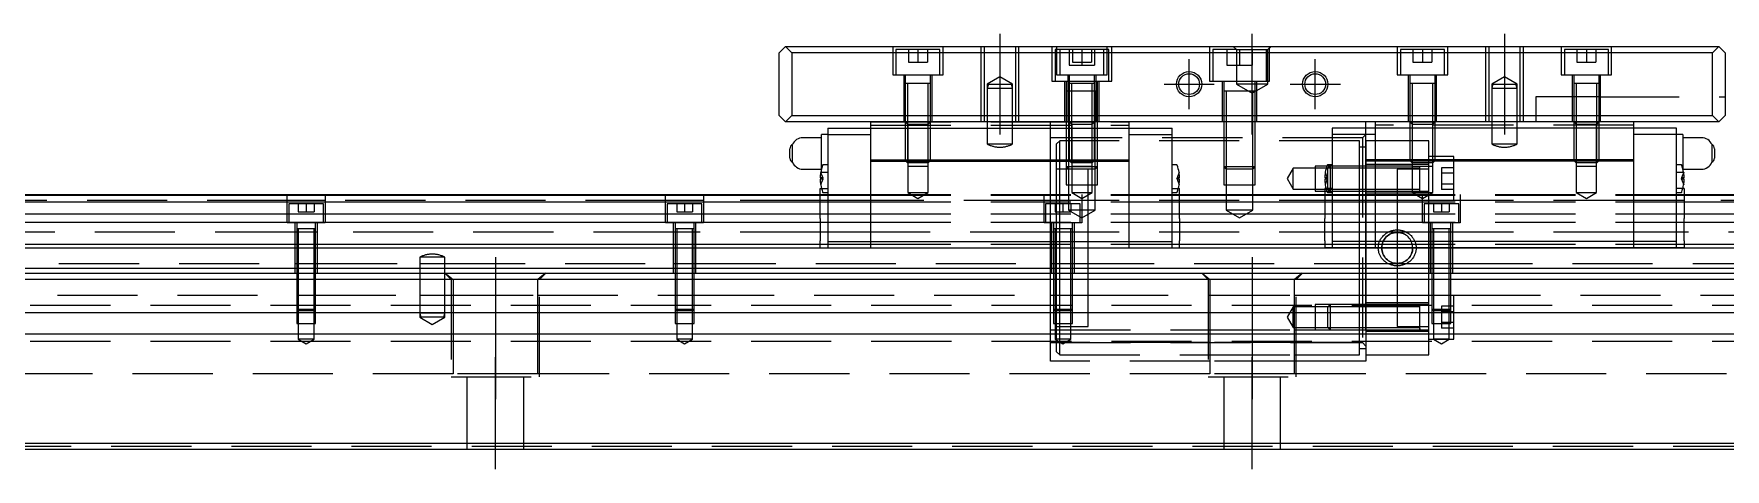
# Model space of a CAD drawing. Extents: x -51 to 1046, y -358 to 109.
# Drawn here: x 216.8 to 485, y -317.1 to -247.9 of the extents above; entities that cross this region are included whole.
import ezdxf

# ---------------------------------------------------------------- set-up
doc = ezdxf.new("R2010")
doc.units = 0
doc.linetypes.add('CENTER', pattern=[50.8, 31.75, -6.35, 6.35, -6.35])
doc.linetypes.add('DASHED', pattern=[19.05, 12.7, -6.35])
doc.layers.get('0').update_dxf_attribs({"linetype": 'CONTINUOUS'})
doc.layers.add('CENTER', color=1, linetype='CENTER')

msp = doc.modelspace()

# ---------------------------------------------------------------- linework, layer by layer
at = {"color": 7, "linetype": 'CONTINUOUS'}
for p, q in [((335, -250.93), (336, -249.93)), ((335, -260.93), (335, -250.93)), ((336, -249.93), (484, -249.93)), ((336, -249.93), (337, -250.93)), ((483, -250.93), (337, -250.93)), ((337, -250.93), (337, -260.93)), ((483, -250.93), (484, -249.93)), ((483, -260.93), (483, -250.93)), ((484, -249.93), (485, -250.93)), ((485, -250.93), (485, -260.93)), ((381, -257.03), (380.5, -257.03)), ((381, -257.03), (380.5, -257.03)), ((381.35, -257.03), (381, -257.03)), ((381.35, -257.03), (381, -257.03)), ((385, -257.03), (384.65, -257.03)), ((385, -257.03), (384.65, -257.03)), ((385.5, -257.03), (385, -257.03)), ((385.5, -257.03), (385, -257.03)), ((335, -260.93), (336, -261.93)), ((337, -260.93), (336, -261.93)), ((484, -261.93), (336, -261.93)), ((337, -260.93), (483, -260.93)), ((349.5, -261.93), (349.5, -262.93)), ((390.5, -262.93), (390.5, -261.93)), ((428, -262.93), (428, -261.93)), ((429.5, -261.93), (429.5, -262.93)), ((470.5, -262.93), (470.5, -261.93)), ((484, -261.93), (483, -260.93)), ((484, -261.93), (485, -260.93)), ((341.7, -264.43), (338.75, -264.43)), ((342.7, -263.93), (341.7, -263.93)), ((341.7, -269.39), (341.7, -263.93)), ((342.7, -262.93), (342.7, -263.93)), ((342.7, -262.93), (349.5, -262.93)), ((342.7, -263.93), (342.7, -280.93)), ((342.7, -263.93), (349.5, -263.93)), ((349.5, -262.93), (349.5, -267.93)), ((349.5, -262.93), (390.5, -262.93)), ((390.5, -262.93), (397.3, -262.93)), ((390.5, -267.93), (390.5, -262.93)), ((390.5, -263.93), (397.3, -263.93)), ((397.3, -263.93), (397.3, -262.93)), ((397.3, -280.93), (397.3, -263.93)), ((429.5, -262.93), (422.7, -262.93)), ((422.7, -262.93), (422.7, -263.93)), ((422.7, -263.93), (422.7, -280.93)), ((429.5, -263.93), (422.7, -263.93)), ((429.5, -262.93), (429.5, -267.93)), ((470.5, -262.93), (429.5, -262.93)), ((477.3, -262.93), (470.5, -262.93)), ((470.5, -267.93), (470.5, -262.93)), ((477.3, -263.93), (470.5, -263.93)), ((477.3, -263.93), (477.3, -262.93)), ((478.3, -263.93), (477.3, -263.93)), ((477.3, -280.93), (477.3, -263.93)), ((478.3, -263.93), (478.3, -269.39)), ((481.25, -264.43), (478.3, -264.43)), ((336.7, -267.68), (336.7, -266.18)), ((337.12, -268.32), (337.12, -265.54)), ((349.5, -267.93), (349.5, -268.18)), ((349.5, -267.93), (390.5, -267.93)), ((349.5, -268.18), (349.5, -280.93)), ((349.5, -268.18), (390.5, -268.18)), ((390.5, -268.18), (390.5, -267.93)), ((390.5, -280.93), (390.5, -268.18)), ((429.5, -267.93), (429.5, -268.18)), ((470.5, -267.93), (429.5, -267.93)), ((429.5, -268.18), (429.5, -280.93)), ((470.5, -268.18), (429.5, -268.18)), ((470.5, -268.18), (470.5, -267.93)), ((470.5, -280.93), (470.5, -268.18)), ((482.88, -265.54), (482.88, -268.32)), ((483.3, -266.18), (483.3, -267.68)), ((338.75, -269.43), (341.69, -269.43)), ((341.5, -270.83), (341.58, -270.83)), ((341.58, -270.83), (341.58, -271.03)), ((342.7, -268.73), (341.99, -268.73)), ((398.01, -268.73), (397.3, -268.73)), ((398.42, -271.03), (398.42, -270.83)), ((398.42, -270.83), (398.5, -270.83)), ((421.5, -270.83), (421.58, -270.83)), ((421.58, -270.83), (421.58, -271.03)), ((422.7, -268.73), (421.99, -268.73)), ((478.01, -268.73), (477.3, -268.73)), ((478.31, -269.43), (481.25, -269.43)), ((478.42, -271.03), (478.42, -270.83)), ((478.42, -270.83), (478.5, -270.83)), ((0, -273.43), (341.5, -273.43)), ((341.58, -271.03), (341.5, -271.03)), ((341.5, -274.9), (341.5, -272.5)), ((341.5, -272.5), (341.71, -272.5)), ((341.99, -273.13), (342.7, -273.13)), ((397.3, -273.13), (398.01, -273.13)), ((398.29, -272.5), (398.5, -272.5)), ((398.5, -271.03), (398.42, -271.03)), ((398.5, -274.9), (398.5, -272.5)), ((398.5, -273.43), (421.5, -273.43)), ((421.58, -271.03), (421.5, -271.03)), ((421.5, -272.5), (421.5, -274.9)), ((421.71, -272.5), (421.5, -272.5)), ((421.99, -273.13), (422.7, -273.13)), ((477.3, -273.13), (478.01, -273.13)), ((478.5, -272.5), (478.29, -272.5)), ((478.5, -271.03), (478.42, -271.03)), ((478.5, -272.5), (478.5, -274.9)), ((478.5, -273.43), (820, -273.43)), ((0, -273.56), (341.5, -273.56)), ((0, -274.64), (341.5, -274.64)), ((341.5, -276.46), (341.5, -274.9)), ((398.5, -273.56), (421.5, -273.56)), ((398.5, -274.64), (421.5, -274.64)), ((398.5, -276.46), (398.5, -274.9)), ((421.5, -274.9), (421.5, -276.46)), ((478.5, -273.56), (820, -273.56)), ((478.5, -274.64), (820, -274.64)), ((478.5, -274.9), (478.5, -276.46)), ((0, -276.51), (341.5, -276.51)), ((0, -277.86), (341.5, -277.86)), ((341.5, -277.28), (341.5, -276.46)), ((341.5, -277.28), (341.5, -280.8)), ((398.5, -277.28), (398.5, -276.46)), ((398.5, -276.51), (421.5, -276.51)), ((398.5, -277.28), (398.5, -280.8)), ((398.5, -277.86), (421.5, -277.86)), ((421.5, -276.46), (421.5, -277.28)), ((421.5, -280.8), (421.5, -277.28)), ((478.5, -276.46), (478.5, -277.28)), ((478.5, -276.51), (820, -276.51)), ((478.5, -280.8), (478.5, -277.28)), ((478.5, -277.86), (820, -277.86)), ((0, -281.34), (341.5, -281.34)), ((320, -278.93), (318.5, -278.93)), ((341.5, -281.93), (341.5, -280.8)), ((342.7, -280.93), (342.7, -281.93)), ((342.7, -280.93), (349.5, -280.93)), ((349.5, -280.93), (349.5, -281.93)), ((349.5, -280.93), (390.5, -280.93)), ((390.5, -280.93), (397.3, -280.93)), ((390.5, -281.93), (390.5, -280.93)), ((397.3, -281.93), (397.3, -280.93)), ((398.5, -281.93), (398.5, -280.8)), ((398.5, -281.34), (421.5, -281.34)), ((421.5, -280.8), (421.5, -281.93)), ((429.5, -280.93), (422.7, -280.93)), ((422.7, -280.93), (422.7, -281.93)), ((429.5, -280.93), (429.5, -281.93)), ((470.5, -280.93), (429.5, -280.93)), ((477.3, -280.93), (470.5, -280.93)), ((470.5, -281.93), (470.5, -280.93)), ((477.3, -281.93), (477.3, -280.93)), ((478.5, -280.8), (478.5, -281.93)), ((478.5, -281.34), (820, -281.34)), ((0, -281.93), (341.5, -281.93)), ((341.5, -281.93), (398.5, -281.93)), ((342.7, -281.93), (349.5, -281.93)), ((349.5, -281.93), (390.5, -281.93)), ((390.5, -281.93), (397.3, -281.93)), ((398.5, -281.93), (820, -281.93)), ((422.7, -281.93), (421.5, -281.93)), ((429.5, -281.93), (422.7, -281.93)), ((470.5, -281.93), (429.5, -281.93)), ((477.3, -281.93), (470.5, -281.93)), ((478.5, -281.93), (477.3, -281.93)), ((0, -285.13), (820, -285.13)), ((1, -285.93), (819, -285.93)), ((818, -286.93), (2, -286.93)), ((818, -292.23), (2, -292.23)), ((818, -295.63), (2, -295.63)), ((2, -312.93), (818, -312.93)), ((819, -313.93), (1, -313.93))]:
    msp.add_line(p, q, dxfattribs=at)
at = {"color": 3, "linetype": 'DASHED'}
for p, q in [((353, -249.93), (353, -254.43)), ((353.5, -250.43), (353.5, -254.43)), ((360.5, -250.43), (353.5, -250.43)), ((355.5, -250.43), (355.5, -252.43)), ((357, -250.43), (357, -252.43)), ((358.5, -250.43), (358.5, -252.43)), ((360.5, -254.43), (360.5, -250.43)), ((361, -254.43), (361, -249.93)), ((367, -249.93), (367, -261.93)), ((367.5, -249.93), (367.5, -261.93)), ((372.5, -261.93), (372.5, -249.93)), ((373, -261.93), (373, -249.93)), ((378.25, -249.93), (378.25, -255.43)), ((378.75, -250.43), (378.75, -255.43)), ((379.5, -250.43), (378.75, -250.43)), ((379, -249.93), (379, -254.43)), ((379.5, -250.43), (379.5, -254.43)), ((386.5, -250.43), (379.5, -250.43)), ((381, -250.43), (381, -252.93)), ((381.5, -250.43), (381.5, -252.43)), ((383, -250.43), (383, -252.43)), ((384.5, -250.43), (384.5, -252.43)), ((385, -250.43), (385, -252.93)), ((386.5, -254.43), (386.5, -250.43)), ((387.25, -250.43), (386.5, -250.43)), ((387, -254.43), (387, -249.93)), ((387.25, -255.43), (387.25, -250.43)), ((387.75, -255.43), (387.75, -249.93)), ((403.25, -249.93), (403.25, -255.43)), ((403.75, -250.43), (403.75, -255.43)), ((407.5, -250.43), (403.75, -250.43)), ((406, -250.43), (406, -252.93)), ((407, -249.93), (407.5, -250.43)), ((407.5, -250.43), (407.5, -255.93)), ((407.5, -250.43), (412.5, -250.43)), ((408, -250.43), (408, -252.93)), ((410, -250.43), (410, -252.93)), ((412.25, -255.43), (412.25, -250.43)), ((412.5, -250.43), (413, -249.93)), ((412.5, -255.93), (412.5, -250.43)), ((412.75, -255.43), (412.75, -249.93)), ((433, -249.93), (433, -254.43)), ((433.5, -250.43), (433.5, -254.43)), ((440.5, -250.43), (433.5, -250.43)), ((435.5, -250.43), (435.5, -252.43)), ((437, -250.43), (437, -252.43)), ((438.5, -250.43), (438.5, -252.43)), ((440.5, -254.43), (440.5, -250.43)), ((441, -254.43), (441, -249.93)), ((447, -249.93), (447, -261.93)), ((447.5, -249.93), (447.5, -261.93)), ((452.5, -261.93), (452.5, -249.93)), ((453, -261.93), (453, -249.93)), ((459, -249.93), (459, -254.43)), ((459.5, -250.43), (459.5, -254.43)), ((466.5, -250.43), (459.5, -250.43)), ((461.5, -250.43), (461.5, -252.43)), ((463, -250.43), (463, -252.43)), ((464.5, -250.43), (464.5, -252.43)), ((466.5, -254.43), (466.5, -250.43)), ((467, -254.43), (467, -249.93)), ((353, -254.43), (361, -254.43)), ((354.75, -254.43), (354.75, -261.93)), ((355, -254.43), (355, -255.83)), ((355.5, -252.43), (357, -252.43)), ((357, -252.43), (358.5, -252.43)), ((359, -255.83), (359, -254.43)), ((359.25, -261.93), (359.25, -254.43)), ((379, -254.43), (387, -254.43)), ((380.75, -254.43), (380.75, -261.93)), ((381, -252.93), (383, -252.93)), ((381, -254.43), (381, -255.83)), ((381.5, -252.43), (383, -252.43)), ((383, -252.43), (383, -252.93)), ((383, -252.43), (384.5, -252.43)), ((383, -252.93), (385, -252.93)), ((385, -255.83), (385, -254.43)), ((385.25, -261.93), (385.25, -254.43)), ((406, -252.93), (408, -252.93)), ((408, -252.93), (410, -252.93)), ((433, -254.43), (441, -254.43)), ((434.75, -254.43), (434.75, -261.93)), ((435, -254.43), (435, -255.83)), ((435.5, -252.43), (437, -252.43)), ((437, -252.43), (438.5, -252.43)), ((439, -255.83), (439, -254.43)), ((439.25, -261.93), (439.25, -254.43)), ((459, -254.43), (467, -254.43)), ((460.75, -254.43), (460.75, -261.93)), ((461, -254.43), (461, -255.83)), ((461.5, -252.43), (463, -252.43)), ((463, -252.43), (464.5, -252.43)), ((465, -255.83), (465, -254.43)), ((465.25, -261.93), (465.25, -254.43)), ((359, -255.83), (355, -255.83)), ((359, -255.83), (355, -255.83)), ((359, -255.83), (355, -255.83)), ((355, -255.83), (355, -261.93)), ((355, -255.83), (355, -255.83)), ((355, -255.83), (355, -255.84)), ((355.35, -255.83), (355.35, -261.93)), ((358.65, -261.93), (358.65, -255.83)), ((359, -255.83), (359, -255.83)), ((359, -261.93), (359, -255.83)), ((359, -255.84), (359, -255.83)), ((370, -254.78), (368, -255.93)), ((368, -255.93), (368, -256.56)), ((368.17, -255.93), (368, -256.56)), ((368, -255.93), (372, -255.93)), ((368, -256.56), (368, -261.93)), ((368, -256.56), (372, -256.56)), ((372, -255.93), (370, -254.78)), ((372, -256.56), (371.83, -255.93)), ((372, -256.56), (372, -255.93)), ((372, -261.93), (372, -256.56)), ((378.25, -255.43), (387.75, -255.43)), ((380.25, -255.43), (380.25, -261.93)), ((380.5, -255.43), (380.5, -257.03)), ((385.5, -257.03), (380.5, -257.03)), ((380.5, -257.03), (380.5, -257.04)), ((380.5, -257.03), (380.5, -261.93)), ((380.5, -257.03), (380.5, -257.03)), ((385.5, -257.03), (380.5, -257.03)), ((380.9, -257.03), (380.9, -261.93)), ((380.9, -257.03), (380.9, -261.93)), ((385, -255.83), (381, -255.83)), ((385, -255.83), (381, -255.83)), ((385, -255.83), (381, -255.83)), ((381, -255.83), (381, -261.93)), ((381, -255.83), (381, -255.83)), ((381, -255.83), (381, -255.84)), ((381.35, -255.83), (381.35, -261.93)), ((384.65, -257.03), (381.35, -257.03)), ((384.65, -257.03), (381.35, -257.03)), ((384.65, -261.93), (384.65, -255.83)), ((385, -255.83), (385, -255.83)), ((385, -261.93), (385, -255.83)), ((385, -255.84), (385, -255.83)), ((385.1, -261.93), (385.1, -257.03)), ((385.1, -261.93), (385.1, -257.03)), ((385.5, -257.03), (385.5, -255.43)), ((385.5, -257.04), (385.5, -257.03)), ((385.5, -257.03), (385.5, -257.03)), ((385.5, -261.93), (385.5, -257.03)), ((385.75, -261.93), (385.75, -255.43)), ((403.25, -255.43), (412.75, -255.43)), ((405.25, -255.43), (405.25, -261.93)), ((405.5, -255.43), (405.5, -257.03)), ((410.5, -257.03), (405.5, -257.03)), ((405.5, -257.03), (405.5, -257.04)), ((405.5, -257.03), (405.5, -261.93)), ((405.5, -257.03), (405.5, -257.03)), ((405.9, -257.03), (405.9, -261.93)), ((407.5, -255.93), (410, -257.37)), ((412.5, -255.93), (407.5, -255.93)), ((410, -257.37), (412.5, -255.93)), ((410.1, -261.93), (410.1, -257.03)), ((410.5, -257.03), (410.5, -255.43)), ((410.5, -257.04), (410.5, -257.03)), ((410.5, -257.03), (410.5, -257.03)), ((410.5, -261.93), (410.5, -257.03)), ((410.75, -261.93), (410.75, -255.43)), ((439, -255.83), (435, -255.83)), ((439, -255.83), (435, -255.83)), ((439, -255.83), (435, -255.83)), ((435, -255.83), (435, -255.84)), ((435, -255.83), (435, -261.93)), ((435, -255.83), (435, -255.83)), ((435.35, -255.83), (435.35, -261.93)), ((438.65, -261.93), (438.65, -255.83)), ((439, -255.84), (439, -255.83)), ((439, -255.83), (439, -255.83)), ((439, -261.93), (439, -255.83)), ((450, -254.78), (448, -255.93)), ((448, -255.93), (448, -256.56)), ((448.17, -255.93), (448, -256.56)), ((448, -255.93), (452, -255.93)), ((448, -256.56), (448, -261.93)), ((448, -256.56), (452, -256.56)), ((452, -255.93), (450, -254.78)), ((452, -256.56), (451.83, -255.93)), ((452, -256.56), (452, -255.93)), ((452, -261.93), (452, -256.56)), ((465, -255.83), (461, -255.83)), ((465, -255.83), (461, -255.83)), ((465, -255.83), (461, -255.83)), ((465, -255.83), (461, -255.83)), ((465, -255.83), (461, -255.83)), ((461, -255.83), (461, -255.84)), ((461, -255.83), (461, -261.93)), ((461, -255.83), (461, -255.83)), ((461.35, -255.83), (461.35, -261.93)), ((461.35, -255.83), (461.35, -261.93)), ((464.65, -261.93), (464.65, -255.83)), ((464.65, -261.93), (464.65, -255.83)), ((465, -255.84), (465, -255.83)), ((465, -255.83), (465, -255.83)), ((465, -261.93), (465, -255.83)), ((465, -257.93), (455, -257.93)), ((455, -257.93), (455, -261.93)), ((465, -257.93), (485, -257.93)), ((349.5, -261.93), (390.5, -261.93)), ((349.5, -262.43), (390.5, -262.43)), ((355, -261.93), (355, -268.08)), ((355, -261.93), (355.38, -262.31)), ((355, -261.93), (359, -261.93)), ((355.35, -261.93), (355.35, -268.43)), ((355.38, -262.31), (355.38, -268.93)), ((355.38, -262.31), (358.62, -262.31)), ((358.62, -262.31), (359, -261.93)), ((358.62, -268.93), (358.62, -262.31)), ((358.65, -268.43), (358.65, -261.93)), ((359, -268.08), (359, -261.93)), ((368, -261.93), (368, -265.43)), ((372, -265.43), (372, -261.93)), ((378, -273.43), (378, -261.93)), ((380.5, -261.93), (380.5, -269.03)), ((380.5, -261.93), (380.5, -269.03)), ((380.9, -261.93), (380.9, -269.43)), ((380.9, -261.93), (380.9, -269.43)), ((381, -261.93), (381, -268.08)), ((381, -261.93), (381.38, -262.31)), ((381, -261.93), (385, -261.93)), ((381.35, -261.93), (381.35, -268.43)), ((381.38, -262.31), (381.38, -268.93)), ((381.38, -262.31), (384.62, -262.31)), ((384.62, -262.31), (385, -261.93)), ((384.62, -268.93), (384.62, -262.31)), ((384.65, -268.43), (384.65, -261.93)), ((385, -268.08), (385, -261.93)), ((385.1, -269.43), (385.1, -261.93)), ((385.1, -269.43), (385.1, -261.93)), ((385.5, -269.03), (385.5, -261.93)), ((385.5, -269.03), (385.5, -261.93)), ((405.5, -261.93), (405.5, -269.03)), ((405.5, -261.93), (405.5, -269.03)), ((405.9, -261.93), (405.9, -269.43)), ((410.1, -269.43), (410.1, -261.93)), ((410.5, -269.03), (410.5, -261.93)), ((410.5, -269.03), (410.5, -261.93)), ((470.5, -261.93), (429.5, -261.93)), ((470.5, -262.43), (429.5, -262.43)), ((435, -261.93), (435, -268.08)), ((435, -261.93), (435.38, -262.31)), ((435, -261.93), (439, -261.93)), ((435.35, -261.93), (435.35, -268.43)), ((435.38, -262.31), (435.38, -268.93)), ((435.38, -262.31), (438.62, -262.31)), ((438.62, -262.31), (439, -261.93)), ((438.62, -268.93), (438.62, -262.31)), ((438.65, -268.43), (438.65, -261.93)), ((439, -268.08), (439, -261.93)), ((448, -261.93), (448, -265.43)), ((452, -265.43), (452, -261.93)), ((461, -261.93), (461, -268.08)), ((461, -261.93), (461.38, -262.31)), ((461, -261.93), (465, -261.93)), ((461.35, -261.93), (461.35, -268.43)), ((461.35, -261.93), (461.35, -268.43)), ((461.38, -262.31), (461.38, -268.93)), ((461.38, -262.31), (464.62, -262.31)), ((464.62, -262.31), (465, -261.93)), ((464.62, -268.93), (464.62, -262.31)), ((464.65, -268.43), (464.65, -261.93)), ((464.65, -268.43), (464.65, -261.93)), ((465, -268.08), (465, -261.93)), ((368, -265.43), (372, -265.43)), ((427.5, -264.43), (378, -264.43)), ((379.5, -264.93), (379, -265.43)), ((379, -273.43), (379, -265.43)), ((380.5, -264.93), (379.5, -264.93)), ((379.5, -273.43), (379.5, -264.93)), ((380.9, -264.93), (380.5, -264.93)), ((381, -264.93), (380.9, -264.93)), ((381.35, -264.93), (381, -264.93)), ((384.65, -264.93), (381.35, -264.93)), ((385, -264.93), (384.65, -264.93)), ((385.1, -264.93), (385, -264.93)), ((385.5, -264.93), (385.1, -264.93)), ((427, -264.93), (385.5, -264.93)), ((427, -268.18), (427, -264.93)), ((428, -263.93), (427.5, -264.43)), ((427.5, -264.43), (427.5, -296.94)), ((428, -273.43), (428, -262.93)), ((429.5, -264.93), (428, -264.93)), ((428, -264.93), (428, -273.43)), ((435, -264.93), (429.5, -264.93)), ((435.35, -264.93), (435, -264.93)), ((438, -264.93), (435.35, -264.93)), ((438, -268.43), (438, -264.93)), ((448, -265.43), (452, -265.43)), ((355, -268.08), (355.35, -268.43)), ((355, -268.08), (359, -268.08)), ((358.65, -268.43), (359, -268.08)), ((369.94, -265.93), (370.06, -265.93)), ((381, -268.08), (381.35, -268.43)), ((381, -268.08), (385, -268.08)), ((384.65, -268.43), (385, -268.08)), ((428, -265.93), (427, -265.93)), ((427, -268.58), (427, -268.18)), ((438, -267.93), (428, -267.93)), ((429.5, -268.18), (428, -268.18)), ((435.1, -268.18), (429.5, -268.18)), ((435, -268.08), (435.35, -268.43)), ((435, -268.08), (439, -268.08)), ((435.35, -268.18), (435.1, -268.18)), ((436.4, -268.18), (435.35, -268.18)), ((438, -268.18), (436.39, -268.18)), ((439, -267.43), (438, -267.43)), ((438.65, -268.43), (439, -268.08)), ((442, -267.43), (439, -267.43)), ((442, -274.43), (442, -267.43)), ((449.94, -265.93), (450.06, -265.93)), ((461, -268.08), (461.35, -268.43)), ((461, -268.08), (465, -268.08)), ((464.65, -268.43), (465, -268.08)), ((341.58, -269.93), (341.9, -270.83)), ((341.9, -270.83), (341.58, -270.83)), ((341.69, -269.43), (341.7, -269.43)), ((341.7, -269.93), (341.7, -269.39)), ((341.7, -269.93), (342.7, -269.93)), ((341.9, -270.83), (341.94, -270.93)), ((358.65, -268.43), (355.35, -268.43)), ((355.38, -268.93), (355.38, -273.13)), ((355.38, -268.93), (358.62, -268.93)), ((358.62, -273.13), (358.62, -268.93)), ((380.9, -269.43), (379, -269.43)), ((380.5, -269.03), (380.5, -271.93)), ((380.5, -269.03), (380.9, -269.43)), ((380.5, -269.03), (385.5, -269.03)), ((380.9, -269.43), (380.9, -271.93)), ((385.1, -269.43), (380.9, -269.43)), ((384.65, -268.43), (381.35, -268.43)), ((381.38, -268.93), (381.38, -273.13)), ((381.38, -268.93), (384.62, -268.93)), ((384, -281.93), (384, -269.43)), ((384.62, -273.13), (384.62, -268.93)), ((385.1, -269.43), (385.5, -269.03)), ((385.1, -271.93), (385.1, -269.43)), ((385.5, -271.93), (385.5, -269.03)), ((398.1, -270.83), (398.06, -270.93)), ((398.42, -269.93), (398.1, -270.83)), ((398.42, -270.83), (398.1, -270.83)), ((405.5, -269.03), (405.5, -271.93)), ((405.5, -269.03), (405.9, -269.43)), ((405.5, -269.03), (410.5, -269.03)), ((405.9, -269.43), (405.9, -271.93)), ((410.1, -269.43), (405.9, -269.43)), ((410.1, -269.43), (410.5, -269.03)), ((410.1, -271.93), (410.1, -269.43)), ((410.5, -271.93), (410.5, -269.03)), ((416.5, -269.28), (415.55, -270.93)), ((416.5, -272.58), (416.5, -269.28)), ((420, -269.28), (416.5, -269.28)), ((420, -268.93), (420, -272.93)), ((422.35, -268.93), (420, -268.93)), ((422, -269.28), (420, -269.28)), ((421.58, -269.93), (421.9, -270.83)), ((421.9, -270.83), (421.58, -270.83)), ((421.9, -270.83), (421.94, -270.93)), ((422.35, -268.93), (422, -269.28)), ((422, -272.58), (422, -269.28)), ((428, -269.28), (422, -269.28)), ((428, -269.28), (422, -269.28)), ((422.35, -268.93), (422.35, -272.93)), ((428, -268.93), (422.35, -268.93)), ((428, -268.93), (422.35, -268.93)), ((427, -272.78), (427, -268.58)), ((438, -268.68), (428, -268.68)), ((435.38, -268.93), (428, -268.93)), ((436.6, -269.28), (428, -269.28)), ((438, -269.43), (433, -269.43)), ((433, -269.43), (433, -279.47)), ((438.65, -268.43), (435.35, -268.43)), ((435.38, -268.93), (435.38, -273.13)), ((435.38, -268.93), (438.62, -268.93)), ((435.38, -268.93), (438.62, -268.93)), ((436.6, -272.93), (436.6, -268.93)), ((438, -273.43), (438, -268.43)), ((438.62, -273.13), (438.62, -268.93)), ((440, -269.2), (440, -270.06)), ((442, -269.2), (440, -269.2)), ((440, -270.06), (440, -271.8)), ((442, -270.06), (440, -270.06)), ((464.65, -268.43), (461.35, -268.43)), ((461.38, -268.93), (461.38, -273.13)), ((461.38, -268.93), (464.62, -268.93)), ((464.62, -273.13), (464.62, -268.93)), ((477.3, -269.93), (478.3, -269.93)), ((478.1, -270.83), (478.06, -270.93)), ((478.42, -269.93), (478.1, -270.83)), ((478.42, -270.83), (478.1, -270.83)), ((478.3, -269.39), (478.3, -269.93)), ((478.3, -269.43), (478.31, -269.43)), ((257, -277.93), (257, -273.43)), ((263, -273.43), (263, -277.93)), ((317, -277.93), (317, -273.43)), ((323, -273.43), (323, -277.93)), ((341.5, -273.43), (342.7, -273.43)), ((341.9, -271.03), (341.58, -271.93)), ((341.9, -271.03), (341.58, -271.03)), ((341.71, -272.5), (342.7, -272.5)), ((341.9, -271.03), (341.94, -270.93)), ((342.7, -273.43), (349.5, -273.43)), ((349.5, -273.43), (390.5, -273.43)), ((355.38, -273.13), (357, -274.07)), ((355.38, -273.13), (358.62, -273.13)), ((357, -274.07), (358.62, -273.13)), ((377, -277.93), (377, -273.43)), ((378, -274.93), (378, -273.43)), ((379, -274.93), (379, -273.43)), ((379.5, -274.93), (379.5, -273.43)), ((380.5, -271.93), (385.5, -271.93)), ((380.9, -271.93), (380.9, -275.93)), ((381.38, -273.13), (383, -274.07)), ((381.38, -273.13), (384.62, -273.13)), ((383, -274.07), (384.62, -273.13)), ((383, -273.43), (383, -277.93)), ((385.1, -275.93), (385.1, -271.93)), ((390.5, -273.43), (397.3, -273.43)), ((397.3, -272.5), (398.29, -272.5)), ((397.3, -273.43), (398.5, -273.43)), ((398.1, -271.03), (398.06, -270.93)), ((398.1, -271.03), (398.42, -271.93)), ((398.42, -271.03), (398.1, -271.03)), ((405.5, -271.93), (410.5, -271.93)), ((405.9, -271.93), (405.9, -275.93)), ((410.1, -275.93), (410.1, -271.93)), ((415.55, -270.93), (416.5, -272.58)), ((416.5, -272.58), (420, -272.58)), ((420, -272.58), (422, -272.58)), ((420, -272.93), (422.35, -272.93)), ((421.5, -273.43), (422.7, -273.43)), ((421.9, -271.03), (421.58, -271.93)), ((421.9, -271.03), (421.58, -271.03)), ((422.7, -272.5), (421.71, -272.5)), ((421.9, -271.03), (421.94, -270.93)), ((422, -272.58), (428, -272.58)), ((422, -272.58), (422.35, -272.93)), ((422, -272.58), (428, -272.58)), ((422.35, -272.93), (428, -272.93)), ((422.35, -272.93), (428, -272.93)), ((422.7, -273.43), (429.5, -273.43)), ((427, -273.18), (427, -272.78)), ((427, -273.43), (427, -273.18)), ((427, -281.93), (427, -273.43)), ((428, -272.58), (436.6, -272.58)), ((428, -272.93), (438, -272.93)), ((428, -273.18), (438, -273.18)), ((428, -276.61), (428, -273.43)), ((428, -273.43), (428, -276.61)), ((429.5, -273.43), (470.5, -273.43)), ((435.38, -273.13), (437, -274.07)), ((435.38, -273.13), (438.62, -273.13)), ((437, -274.07), (438.62, -273.13)), ((437, -277.93), (437, -273.43)), ((438, -274.93), (438, -273.43)), ((440, -271.8), (440, -272.66)), ((442, -271.8), (440, -271.8)), ((442, -272.66), (440, -272.66)), ((443, -273.43), (443, -277.93)), ((461.38, -273.13), (463, -274.07)), ((461.38, -273.13), (464.62, -273.13)), ((463, -274.07), (464.62, -273.13)), ((470.5, -273.43), (477.3, -273.43)), ((478.29, -272.5), (477.3, -272.5)), ((477.3, -273.43), (478.5, -273.43)), ((478.1, -271.03), (478.06, -270.93)), ((478.1, -271.03), (478.42, -271.93)), ((478.42, -271.03), (478.1, -271.03)), ((257, -274.43), (203, -274.43)), ((263, -274.43), (257, -274.43)), ((257.25, -274.93), (257.25, -277.93)), ((262.75, -274.93), (257.25, -274.93)), ((258.75, -274.93), (258.75, -276.23)), ((260, -274.93), (260, -276.23)), ((261.25, -274.93), (261.25, -276.23)), ((262.75, -277.93), (262.75, -274.93)), ((317, -274.43), (263, -274.43)), ((323, -274.43), (317, -274.43)), ((317.25, -274.93), (317.25, -277.93)), ((322.75, -274.93), (317.25, -274.93)), ((318.75, -274.93), (318.75, -276.23)), ((320, -274.93), (320, -276.23)), ((321.25, -274.93), (321.25, -276.23)), ((322.75, -277.93), (322.75, -274.93)), ((341.5, -274.43), (323, -274.43)), ((341.5, -273.56), (342.7, -273.56)), ((342.7, -274.43), (341.5, -274.43)), ((341.5, -274.64), (342.7, -274.64)), ((342.7, -273.56), (349.5, -273.56)), ((349.5, -274.43), (342.7, -274.43)), ((342.7, -274.64), (349.5, -274.64)), ((349.5, -273.56), (390.5, -273.56)), ((377, -274.43), (349.5, -274.43)), ((349.5, -274.64), (390.5, -274.64)), ((378, -274.43), (377, -274.43)), ((377.25, -274.93), (377.25, -277.93)), ((382.75, -274.93), (377.25, -274.93)), ((379, -274.43), (378, -274.43)), ((378, -277.93), (378, -274.93)), ((378.75, -274.93), (378.75, -276.23)), ((383, -274.43), (379, -274.43)), ((379, -277.93), (379, -274.93)), ((379.5, -277.93), (379.5, -274.93)), ((380, -274.93), (380, -276.23)), ((380.9, -275.93), (383, -277.14)), ((385.1, -275.93), (380.9, -275.93)), ((381.25, -274.93), (381.25, -276.23)), ((382.75, -277.93), (382.75, -274.93)), ((384, -274.43), (383, -274.43)), ((383, -277.14), (385.1, -275.93)), ((427, -274.43), (384, -274.43)), ((390.5, -273.56), (397.3, -273.56)), ((390.5, -274.64), (397.3, -274.64)), ((397.3, -273.56), (398.5, -273.56)), ((397.3, -274.64), (398.5, -274.64)), ((405.9, -275.93), (408, -277.14)), ((410.1, -275.93), (405.9, -275.93)), ((408, -277.14), (410.1, -275.93)), ((421.5, -273.56), (422.7, -273.56)), ((421.5, -274.64), (422.7, -274.64)), ((422.7, -273.56), (429.5, -273.56)), ((422.7, -274.64), (429.5, -274.64)), ((428, -274.43), (427, -274.43)), ((429.5, -274.43), (428, -274.43)), ((429.5, -273.56), (470.5, -273.56)), ((433, -274.43), (429.5, -274.43)), ((429.5, -274.64), (470.5, -274.64)), ((437, -274.43), (433, -274.43)), ((438, -274.43), (437, -274.43)), ((437.25, -274.93), (437.25, -277.93)), ((442.75, -274.93), (437.25, -274.93)), ((443, -274.43), (438, -274.43)), ((438, -277.93), (438, -274.93)), ((438.75, -274.93), (438.75, -276.23)), ((440, -274.93), (440, -276.23)), ((441.25, -274.93), (441.25, -276.23)), ((442.75, -277.93), (442.75, -274.93)), ((470.5, -274.43), (443, -274.43)), ((470.5, -273.56), (477.3, -273.56)), ((477.3, -274.43), (470.5, -274.43)), ((470.5, -274.64), (477.3, -274.64)), ((477.3, -273.56), (478.5, -273.56)), ((478.5, -274.43), (477.3, -274.43)), ((477.3, -274.64), (478.5, -274.64)), ((497, -274.43), (478.5, -274.43)), ((263, -277.93), (257, -277.93)), ((258.25, -285.93), (258.25, -277.93)), ((258.5, -277.93), (258.5, -278.93)), ((258.75, -276.23), (260, -276.23)), ((260, -276.23), (261.25, -276.23)), ((261.5, -278.93), (261.5, -277.93)), ((261.75, -277.93), (261.75, -285.93)), ((323, -277.93), (317, -277.93)), ((318.25, -285.93), (318.25, -277.93)), ((318.5, -277.93), (318.5, -278.93)), ((318.75, -276.23), (320, -276.23)), ((320, -276.23), (321.25, -276.23)), ((321.5, -278.93), (321.5, -277.93)), ((321.75, -277.93), (321.75, -285.93)), ((341.5, -276.51), (342.7, -276.51)), ((341.5, -277.86), (342.7, -277.86)), ((342.7, -276.51), (349.5, -276.51)), ((342.7, -277.86), (349.5, -277.86)), ((349.5, -276.51), (390.5, -276.51)), ((349.5, -277.86), (390.5, -277.86)), ((383, -277.93), (377, -277.93)), ((378, -281.93), (378, -277.93)), ((378.25, -281.93), (378.25, -277.93)), ((378.5, -277.93), (378.5, -278.93)), ((378.75, -276.23), (380, -276.23)), ((379, -278.93), (379, -277.93)), ((379.5, -278.93), (379.5, -277.93)), ((380, -276.23), (381.25, -276.23)), ((381.5, -278.93), (381.5, -277.93)), ((381.75, -277.93), (381.75, -281.93)), ((390.5, -276.51), (397.3, -276.51)), ((390.5, -277.86), (397.3, -277.86)), ((397.3, -276.51), (398.5, -276.51)), ((397.3, -277.86), (398.5, -277.86)), ((421.5, -276.51), (422.7, -276.51)), ((421.5, -277.86), (422.7, -277.86)), ((422.7, -276.51), (429.5, -276.51)), ((422.7, -277.86), (429.5, -277.86)), ((428, -281.93), (428, -276.61)), ((428, -276.61), (428, -281.93)), ((429.5, -276.51), (470.5, -276.51)), ((429.5, -277.86), (470.5, -277.86)), ((443, -277.93), (437, -277.93)), ((438, -281.93), (438, -277.93)), ((438.25, -281.93), (438.25, -277.93)), ((438.5, -277.93), (438.5, -278.93)), ((438.75, -276.23), (440, -276.23)), ((440, -276.23), (441.25, -276.23)), ((441.5, -278.93), (441.5, -277.93)), ((441.75, -277.93), (441.75, -281.93)), ((470.5, -276.51), (477.3, -276.51)), ((470.5, -277.86), (477.3, -277.86)), ((477.3, -276.51), (478.5, -276.51)), ((477.3, -277.86), (478.5, -277.86)), ((258.25, -279.43), (201.75, -279.43)), ((258.5, -279.43), (258.25, -279.43)), ((258.5, -278.92), (258.5, -278.93)), ((261.5, -278.93), (258.5, -278.93)), ((258.5, -278.93), (258.5, -278.93)), ((258.5, -278.93), (258.5, -285.93)), ((260, -278.93), (258.5, -278.93)), ((258.75, -279.43), (258.5, -279.43)), ((258.75, -278.93), (258.75, -285.93)), ((261.25, -279.43), (258.75, -279.43)), ((261.5, -278.93), (260, -278.93)), ((261.25, -285.93), (261.25, -278.93)), ((261.5, -279.43), (261.25, -279.43)), ((261.5, -278.93), (261.5, -278.92)), ((261.5, -278.93), (261.5, -278.93)), ((261.5, -285.93), (261.5, -278.93)), ((261.75, -279.43), (261.5, -279.43)), ((318.25, -279.43), (261.75, -279.43)), ((318.5, -279.43), (318.25, -279.43)), ((318.5, -278.92), (318.5, -278.93)), ((318.5, -278.93), (318.5, -285.93)), ((318.5, -278.93), (318.5, -278.93)), ((321.5, -278.93), (318.5, -278.93)), ((318.75, -279.43), (318.5, -279.43)), ((318.75, -278.93), (318.75, -285.93)), ((321.25, -279.43), (318.75, -279.43)), ((321.5, -278.93), (320, -278.93)), ((321.25, -285.93), (321.25, -278.93)), ((321.5, -279.43), (321.25, -279.43)), ((321.5, -278.93), (321.5, -278.92)), ((321.5, -285.93), (321.5, -278.93)), ((321.5, -278.93), (321.5, -278.93)), ((321.75, -279.43), (321.5, -279.43)), ((341.5, -279.43), (321.75, -279.43)), ((342.7, -279.43), (341.5, -279.43)), ((341.5, -281.34), (342.7, -281.34)), ((349.5, -279.43), (342.7, -279.43)), ((342.7, -281.34), (349.5, -281.34)), ((378, -279.43), (349.5, -279.43)), ((349.5, -281.34), (390.5, -281.34)), ((378.25, -279.43), (378, -279.43)), ((378.5, -279.43), (378.25, -279.43)), ((378.5, -278.92), (378.5, -278.93)), ((380, -278.93), (378.5, -278.93)), ((381.5, -278.93), (378.5, -278.93)), ((378.5, -278.93), (378.5, -278.93)), ((378.5, -278.93), (378.5, -281.93)), ((381.5, -278.93), (378.5, -278.93)), ((378.75, -279.43), (378.5, -279.43)), ((378.75, -278.93), (378.75, -281.93)), ((379, -279.43), (378.75, -279.43)), ((379, -281.93), (379, -278.93)), ((381.25, -279.43), (379, -279.43)), ((379.5, -281.93), (379.5, -278.93)), ((381.5, -278.93), (380, -278.93)), ((381.25, -281.93), (381.25, -278.93)), ((381.5, -279.43), (381.25, -279.43)), ((381.5, -278.93), (381.5, -278.92)), ((381.5, -278.93), (381.5, -278.93)), ((381.5, -281.93), (381.5, -278.93)), ((381.75, -279.43), (381.5, -279.43)), ((427, -279.43), (381.75, -279.43)), ((390.5, -281.34), (397.3, -281.34)), ((397.3, -281.34), (398.5, -281.34)), ((421.5, -281.34), (422.7, -281.34)), ((422.7, -281.34), (429.5, -281.34)), ((428, -279.43), (427, -279.43)), ((429.5, -279.43), (428, -279.43)), ((438, -279.43), (429.5, -279.43)), ((429.5, -281.34), (470.5, -281.34)), ((430.02, -281.6), (430.04, -281.49)), ((430.04, -281.49), (430.06, -281.38)), ((430.06, -281.38), (430.08, -281.26)), ((430.08, -281.26), (430.11, -281.15)), ((430.11, -281.15), (430.15, -281.04)), ((430.15, -281.04), (430.19, -280.93)), ((430.19, -280.93), (430.24, -280.82)), ((430.24, -280.82), (430.3, -280.69)), ((430.3, -280.69), (430.37, -280.56)), ((430.37, -280.56), (430.44, -280.44)), ((430.44, -280.44), (430.52, -280.32)), ((430.52, -280.32), (430.61, -280.21)), ((430.61, -280.21), (430.7, -280.1)), ((430.7, -280.1), (430.8, -279.99)), ((430.8, -279.99), (430.9, -279.89)), ((430.9, -279.89), (431.01, -279.79)), ((431.01, -279.79), (431.12, -279.7)), ((431.12, -279.7), (431.24, -279.62)), ((431.24, -279.62), (431.36, -279.54)), ((431.36, -279.54), (431.48, -279.47)), ((431.48, -279.47), (431.61, -279.4)), ((431.61, -279.4), (431.74, -279.34)), ((431.74, -279.34), (431.87, -279.28)), ((431.87, -279.28), (432.01, -279.23)), ((432.01, -279.23), (432.15, -279.19)), ((432.15, -279.19), (432.29, -279.16)), ((432.29, -279.16), (432.43, -279.13)), ((432.43, -279.13), (432.57, -279.1)), ((432.57, -279.1), (432.71, -279.09)), ((432.71, -279.09), (432.85, -279.08)), ((432.85, -279.08), (433, -279.07)), ((433, -279.07), (433.15, -279.08)), ((433, -279.47), (433, -281.93)), ((433.15, -279.08), (433.29, -279.09)), ((433.29, -279.09), (433.43, -279.1)), ((433.43, -279.1), (433.57, -279.13)), ((433.57, -279.13), (433.71, -279.16)), ((433.71, -279.16), (433.85, -279.19)), ((433.85, -279.19), (433.99, -279.23)), ((433.99, -279.23), (434.13, -279.28)), ((434.13, -279.28), (434.26, -279.34)), ((434.26, -279.34), (434.39, -279.4)), ((434.39, -279.4), (434.52, -279.47)), ((434.52, -279.47), (434.64, -279.54)), ((434.64, -279.54), (434.76, -279.62)), ((434.76, -279.62), (434.88, -279.7)), ((434.88, -279.7), (434.99, -279.79)), ((434.99, -279.79), (435.1, -279.89)), ((435.1, -279.89), (435.2, -279.99)), ((435.2, -279.99), (435.3, -280.1)), ((435.3, -280.1), (435.39, -280.21)), ((435.39, -280.21), (435.48, -280.32)), ((435.48, -280.32), (435.54, -280.42)), ((435.54, -280.42), (435.6, -280.51)), ((435.6, -280.51), (435.66, -280.61)), ((435.66, -280.61), (435.71, -280.71)), ((435.71, -280.71), (435.76, -280.82)), ((435.76, -280.82), (435.81, -280.93)), ((435.81, -280.93), (435.85, -281.04)), ((435.85, -281.04), (435.89, -281.15)), ((435.89, -281.15), (435.92, -281.26)), ((435.92, -281.26), (435.94, -281.38)), ((435.94, -281.38), (435.97, -281.52)), ((435.97, -281.52), (435.99, -281.65)), ((438.25, -279.43), (438, -279.43)), ((438.5, -279.43), (438.25, -279.43)), ((438.5, -278.92), (438.5, -278.93)), ((438.5, -278.93), (438.5, -281.93)), ((438.5, -278.93), (438.5, -278.93)), ((440, -278.93), (438.5, -278.93)), ((438.75, -279.43), (438.5, -279.43)), ((438.75, -278.93), (438.75, -281.93)), ((441.25, -279.43), (438.75, -279.43)), ((441.5, -278.93), (440, -278.93)), ((441.25, -281.93), (441.25, -278.93)), ((441.5, -279.43), (441.25, -279.43)), ((441.5, -278.93), (441.5, -278.92)), ((441.5, -281.93), (441.5, -278.93)), ((441.5, -278.93), (441.5, -278.93)), ((441.75, -279.43), (441.5, -279.43)), ((470.5, -279.43), (441.75, -279.43)), ((477.3, -279.43), (470.5, -279.43)), ((470.5, -281.34), (477.3, -281.34)), ((478.5, -279.43), (477.3, -279.43)), ((477.3, -281.34), (478.5, -281.34)), ((498.25, -279.43), (478.5, -279.43)), ((0, -281.93), (341.5, -281.93)), ((278, -283.43), (278, -285.93)), ((282, -283.43), (278, -283.43)), ((280.06, -282.93), (279.94, -282.93)), ((282, -285.93), (282, -283.43)), ((341.5, -281.93), (342.7, -281.93)), ((378, -285.93), (378, -281.93)), ((378.25, -285.93), (378.25, -281.93)), ((378.5, -281.93), (378.5, -285.93)), ((378.75, -281.93), (378.75, -285.93)), ((379, -285.93), (379, -281.93)), ((379.5, -285.93), (379.5, -281.93)), ((381.25, -285.93), (381.25, -281.93)), ((381.5, -285.93), (381.5, -281.93)), ((381.75, -281.93), (381.75, -285.93)), ((384, -294.43), (384, -281.93)), ((397.3, -281.93), (398.5, -281.93)), ((398.5, -281.93), (421.5, -281.93)), ((427, -285.93), (427, -281.93)), ((428, -285.93), (428, -281.93)), ((428, -281.93), (428, -285.93)), ((430, -281.82), (430.01, -281.71)), ((430, -281.93), (430, -281.82)), ((430, -282.07), (430, -281.93)), ((430.01, -282.21), (430, -282.07)), ((430.01, -281.71), (430.02, -281.6)), ((430.03, -282.34), (430.01, -282.21)), ((430.06, -282.48), (430.03, -282.34)), ((430.08, -282.6), (430.06, -282.48)), ((430.11, -282.71), (430.08, -282.6)), ((430.15, -282.82), (430.11, -282.71)), ((430.19, -282.93), (430.15, -282.82)), ((430.24, -283.04), (430.19, -282.93)), ((430.29, -283.15), (430.24, -283.04)), ((430.34, -283.25), (430.29, -283.15)), ((430.4, -283.35), (430.34, -283.25)), ((430.46, -283.44), (430.4, -283.35)), ((430.52, -283.54), (430.46, -283.44)), ((430.61, -283.65), (430.52, -283.54)), ((430.7, -283.76), (430.61, -283.65)), ((430.8, -283.87), (430.7, -283.76)), ((430.9, -283.97), (430.8, -283.87)), ((431.01, -284.07), (430.9, -283.97)), ((431.12, -284.16), (431.01, -284.07)), ((431.24, -284.24), (431.12, -284.16)), ((431.36, -284.32), (431.24, -284.24)), ((433, -281.93), (433, -284.38)), ((434.76, -284.24), (434.64, -284.32)), ((434.88, -284.16), (434.76, -284.24)), ((434.99, -284.07), (434.88, -284.16)), ((435.1, -283.97), (434.99, -284.07)), ((435.2, -283.87), (435.1, -283.97)), ((435.3, -283.76), (435.2, -283.87)), ((435.39, -283.65), (435.3, -283.76)), ((435.48, -283.54), (435.39, -283.65)), ((435.56, -283.42), (435.48, -283.54)), ((435.63, -283.3), (435.56, -283.42)), ((435.7, -283.17), (435.63, -283.3)), ((435.76, -283.04), (435.7, -283.17)), ((435.81, -282.93), (435.76, -283.04)), ((435.85, -282.82), (435.81, -282.93)), ((435.89, -282.71), (435.85, -282.82)), ((435.92, -282.6), (435.89, -282.71)), ((435.94, -282.48), (435.92, -282.6)), ((435.96, -282.37), (435.94, -282.48)), ((435.98, -282.26), (435.96, -282.37)), ((435.99, -282.15), (435.98, -282.26)), ((435.99, -281.65), (436, -281.79)), ((436, -282.04), (435.99, -282.15)), ((436, -281.79), (436, -281.93)), ((436, -281.93), (436, -282.04)), ((438, -285.93), (438, -281.93)), ((438.25, -285.93), (438.25, -281.93)), ((438.5, -281.93), (438.5, -285.93)), ((438.75, -281.93), (438.75, -285.93)), ((441.25, -285.93), (441.25, -281.93)), ((441.5, -285.93), (441.5, -281.93)), ((441.75, -281.93), (441.75, -285.93)), ((478.5, -281.93), (820, -281.93)), ((201.75, -284.43), (258.25, -284.43)), ((258.25, -284.43), (258.5, -284.43)), ((258.5, -284.43), (258.75, -284.43)), ((258.5, -285.93), (258.5, -291.68)), ((258.5, -285.93), (258.5, -291.68)), ((258.75, -284.43), (261.25, -284.43)), ((258.75, -285.93), (258.75, -291.93)), ((261.25, -284.43), (261.5, -284.43)), ((261.25, -291.93), (261.25, -285.93)), ((261.5, -284.43), (261.75, -284.43)), ((261.5, -291.68), (261.5, -285.93)), ((261.5, -291.68), (261.5, -285.93)), ((261.75, -284.43), (278, -284.43)), ((278, -284.43), (282, -284.43)), ((278, -285.93), (278, -292.23)), ((282, -284.43), (318.25, -284.43)), ((282, -285.93), (283, -286.93)), ((282, -292.23), (282, -285.93)), ((282.06, -285.93), (283.29, -286.93)), ((283, -286.93), (283, -302.43)), ((283.29, -286.93), (283.29, -292.23)), ((297.94, -285.93), (296.71, -286.93)), ((296.71, -292.23), (296.71, -286.93)), ((297, -286.93), (298, -285.93)), ((297, -302.43), (297, -286.93)), ((318.25, -284.43), (318.5, -284.43)), ((318.5, -284.43), (318.75, -284.43)), ((318.5, -285.93), (318.5, -291.68)), ((318.5, -285.93), (318.5, -291.68)), ((318.75, -284.43), (321.25, -284.43)), ((318.75, -285.93), (318.75, -291.93)), ((321.25, -284.43), (321.5, -284.43)), ((321.25, -291.93), (321.25, -285.93)), ((321.5, -284.43), (321.75, -284.43)), ((321.5, -291.68), (321.5, -285.93)), ((321.5, -291.68), (321.5, -285.93)), ((321.75, -284.43), (378, -284.43)), ((378, -284.43), (378.25, -284.43)), ((378, -292.23), (378, -285.93)), ((378.25, -284.43), (378.5, -284.43)), ((378.5, -284.43), (378.75, -284.43)), ((378.5, -285.93), (378.5, -291.68)), ((378.5, -285.93), (378.5, -291.68)), ((378.75, -284.43), (379, -284.43)), ((378.75, -285.93), (378.75, -291.93)), ((379, -284.43), (381.25, -284.43)), ((379, -291.93), (379, -285.93)), ((379.5, -291.93), (379.5, -285.93)), ((381.25, -284.43), (381.5, -284.43)), ((381.25, -291.93), (381.25, -285.93)), ((381.5, -284.43), (381.75, -284.43)), ((381.5, -291.68), (381.5, -285.93)), ((381.5, -291.68), (381.5, -285.93)), ((381.75, -284.43), (427, -284.43)), ((402, -285.93), (403, -286.93)), ((402.06, -285.93), (403.29, -286.93)), ((403, -286.93), (403, -302.43)), ((403.29, -286.93), (403.29, -292.23)), ((417.94, -285.93), (416.71, -286.93)), ((416.71, -292.23), (416.71, -286.93)), ((417, -286.93), (418, -285.93)), ((417, -302.43), (417, -286.93)), ((427, -284.43), (428, -284.43)), ((427, -290.68), (427, -285.93)), ((428, -284.43), (438, -284.43)), ((428, -287.25), (428, -285.93)), ((428, -285.93), (428, -287.25)), ((431.48, -284.39), (431.36, -284.32)), ((431.61, -284.46), (431.48, -284.39)), ((431.74, -284.52), (431.61, -284.46)), ((431.87, -284.58), (431.74, -284.52)), ((432.01, -284.63), (431.87, -284.58)), ((432.15, -284.67), (432.01, -284.63)), ((432.29, -284.7), (432.15, -284.67)), ((432.43, -284.73), (432.29, -284.7)), ((432.57, -284.76), (432.43, -284.73)), ((432.71, -284.77), (432.57, -284.76)), ((432.85, -284.78), (432.71, -284.77)), ((433, -284.79), (432.85, -284.78)), ((433, -284.39), (433, -294.43)), ((433.15, -284.78), (433, -284.79)), ((433.29, -284.77), (433.15, -284.78)), ((433.43, -284.76), (433.29, -284.77)), ((433.57, -284.73), (433.43, -284.76)), ((433.71, -284.7), (433.57, -284.73)), ((433.85, -284.67), (433.71, -284.7)), ((433.99, -284.63), (433.85, -284.67)), ((434.13, -284.58), (433.99, -284.63)), ((434.26, -284.52), (434.13, -284.58)), ((434.39, -284.46), (434.26, -284.52)), ((434.52, -284.39), (434.39, -284.46)), ((434.64, -284.32), (434.52, -284.39)), ((438, -284.43), (438.25, -284.43)), ((438, -292.23), (438, -285.93)), ((438.25, -284.43), (438.5, -284.43)), ((438.5, -284.43), (438.75, -284.43)), ((438.5, -285.93), (438.5, -291.68)), ((438.5, -285.93), (438.5, -291.68)), ((438.75, -284.43), (441.25, -284.43)), ((438.75, -285.93), (438.75, -291.93)), ((441.25, -284.43), (441.5, -284.43)), ((441.25, -291.93), (441.25, -285.93)), ((441.5, -284.43), (441.75, -284.43)), ((441.5, -291.68), (441.5, -285.93)), ((441.5, -291.68), (441.5, -285.93)), ((441.75, -284.43), (498.25, -284.43)), ((201.5, -289.43), (258.5, -289.43)), ((258.5, -289.43), (258.75, -289.43)), ((258.75, -289.43), (261.25, -289.43)), ((261.25, -289.43), (261.5, -289.43)), ((261.5, -289.43), (278, -289.43)), ((278, -289.43), (282, -289.43)), ((282, -289.43), (283.29, -289.43)), ((283.29, -289.43), (296.71, -289.43)), ((296.71, -289.43), (318.5, -289.43)), ((318.5, -289.43), (318.75, -289.43)), ((318.75, -289.43), (321.25, -289.43)), ((321.25, -289.43), (321.5, -289.43)), ((321.5, -289.43), (378, -289.43)), ((378, -289.43), (378.5, -289.43)), ((378.5, -289.43), (378.75, -289.43)), ((378.75, -289.43), (379, -289.43)), ((379, -289.43), (381.25, -289.43)), ((381.25, -289.43), (381.5, -289.43)), ((381.5, -289.43), (384, -289.43)), ((384, -289.43), (403.29, -289.43)), ((403.29, -289.43), (416.71, -289.43)), ((416.71, -289.43), (427, -289.43)), ((427, -289.43), (428, -289.43)), ((428, -292.23), (428, -287.25)), ((428, -287.25), (428, -292.23)), ((428, -289.43), (433, -289.43)), ((433, -289.43), (438, -289.43)), ((438, -289.43), (438.5, -289.43)), ((438, -289.43), (438.5, -289.43)), ((438.5, -289.43), (438.75, -289.43)), ((438.5, -289.43), (438.75, -289.43)), ((438.75, -289.43), (441.25, -289.43)), ((438.75, -289.43), (441.25, -289.43)), ((441.25, -289.43), (441.5, -289.43)), ((441.25, -289.43), (441.5, -289.43)), ((441.5, -289.43), (443, -289.43)), ((441.5, -289.43), (442, -289.43)), ((442, -292.23), (442, -289.43)), ((443, -289.43), (498.5, -289.43)), ((819.5, -291.08), (0.5, -291.08)), ((258.5, -291.68), (258.75, -291.93)), ((258.5, -291.68), (258.5, -292.23)), ((258.5, -291.68), (261.5, -291.68)), ((258.5, -292.23), (258.5, -293.93)), ((258.75, -291.93), (258.75, -293.93)), ((261.25, -291.93), (258.75, -291.93)), ((261.25, -291.93), (261.5, -291.68)), ((261.25, -293.93), (261.25, -291.93)), ((261.5, -292.23), (261.5, -291.68)), ((261.5, -293.93), (261.5, -292.23)), ((278, -292.23), (278, -292.3)), ((278, -292.3), (278, -292.93)), ((278, -292.3), (278.17, -292.93)), ((282, -292.3), (278, -292.3)), ((281.83, -292.93), (282, -292.3)), ((282, -292.3), (282, -292.23)), ((282, -292.93), (282, -292.3)), ((283.29, -292.23), (283.29, -295.63)), ((296.71, -295.63), (296.71, -292.23)), ((318.5, -291.68), (318.75, -291.93)), ((318.5, -291.68), (318.5, -292.23)), ((318.5, -291.68), (321.5, -291.68)), ((318.5, -292.23), (318.5, -293.93)), ((318.75, -291.93), (318.75, -293.93)), ((321.25, -291.93), (318.75, -291.93)), ((321.25, -291.93), (321.5, -291.68)), ((321.25, -293.93), (321.25, -291.93)), ((321.5, -292.23), (321.5, -291.68)), ((321.5, -293.93), (321.5, -292.23)), ((378, -294.93), (378, -292.23)), ((378.5, -291.68), (378.75, -291.93)), ((378.5, -291.68), (378.5, -292.23)), ((378.5, -291.68), (381.5, -291.68)), ((378.5, -292.23), (378.5, -293.93)), ((378.75, -291.93), (378.75, -293.93)), ((381.25, -291.93), (378.75, -291.93)), ((379, -292.23), (379, -291.93)), ((379, -293.93), (379, -292.23)), ((379.5, -292.23), (379.5, -291.93)), ((379.5, -293.93), (379.5, -292.23)), ((381.25, -291.93), (381.5, -291.68)), ((381.25, -293.93), (381.25, -291.93)), ((381.5, -292.23), (381.5, -291.68)), ((381.5, -293.93), (381.5, -292.23)), ((403.29, -292.23), (403.29, -295.63)), ((416.5, -291.28), (415.55, -292.93)), ((416.5, -294.58), (416.5, -291.28)), ((420, -291.28), (416.5, -291.28)), ((416.71, -295.63), (416.71, -292.23)), ((420, -290.93), (420, -294.93)), ((422.35, -290.93), (420, -290.93)), ((422, -291.28), (420, -291.28)), ((422.35, -290.93), (422, -291.28)), ((422, -294.58), (422, -291.28)), ((428, -291.28), (422, -291.28)), ((422.35, -290.93), (422.35, -294.93)), ((428, -290.93), (422.35, -290.93)), ((427, -291.08), (427, -290.68)), ((427, -292.23), (427, -291.08)), ((427, -295.28), (427, -292.23)), ((438, -290.68), (428, -290.68)), ((436.61, -290.93), (428, -290.93)), ((436.6, -291.28), (428, -291.28)), ((428, -294.93), (428, -292.23)), ((428, -292.23), (428, -294.93)), ((436.6, -292.93), (436.6, -290.93)), ((436.6, -294.93), (436.6, -290.93)), ((436.6, -291.28), (436.6, -290.93)), ((436.6, -290.93), (436.6, -291.15)), ((436.6, -291.15), (436.6, -290.93)), ((436.6, -290.93), (436.6, -291.15)), ((436.6, -291.15), (436.6, -290.93)), ((438, -290.93), (436.6, -290.93)), ((438, -295.63), (438, -292.23)), ((438.5, -291.68), (438.75, -291.93)), ((438.5, -291.68), (438.5, -292.23)), ((438.5, -291.68), (441.5, -291.68)), ((438.5, -292.23), (438.5, -293.93)), ((438.75, -291.93), (438.75, -293.93)), ((441.25, -291.93), (438.75, -291.93)), ((440, -291.2), (440, -292.06)), ((442, -291.2), (440, -291.2)), ((442, -292.06), (440, -292.06)), ((440, -292.06), (440, -294.66)), ((441.25, -291.93), (441.5, -291.68)), ((441.25, -293.93), (441.25, -291.93)), ((441.5, -292.23), (441.5, -291.68)), ((441.5, -293.93), (441.5, -292.23)), ((442, -295.63), (442, -292.23)), ((258.5, -293.93), (261.5, -293.93)), ((258.75, -293.93), (258.75, -296.43)), ((261.25, -296.43), (261.25, -293.93)), ((278, -292.93), (280, -294.08)), ((282, -292.93), (278, -292.93)), ((280, -294.08), (282, -292.93)), ((318.5, -293.93), (321.5, -293.93)), ((318.75, -293.93), (318.75, -296.43)), ((321.25, -296.43), (321.25, -293.93)), ((378, -295.63), (378, -294.93)), ((378, -294.93), (403.29, -294.93)), ((378.5, -293.93), (381.5, -293.93)), ((378.75, -293.93), (378.75, -296.43)), ((379, -295.63), (379, -293.93)), ((379, -294.43), (384, -294.43)), ((379.5, -295.63), (379.5, -293.93)), ((381.25, -296.43), (381.25, -293.93)), ((403.29, -294.93), (416.71, -294.93)), ((415.55, -292.93), (416.5, -294.58)), ((416.5, -294.58), (420, -294.58)), ((416.71, -294.93), (428, -294.93)), ((420, -294.58), (422, -294.58)), ((422, -294.58), (428, -294.58)), ((422, -294.58), (422.35, -294.93)), ((428, -294.58), (436.6, -294.58)), ((428, -294.93), (428, -295.63)), ((428, -294.93), (436.6, -294.93)), ((433, -294.43), (438, -294.43)), ((436.6, -294.93), (436.6, -294.58)), ((436.6, -294.93), (436.6, -294.71)), ((436.6, -294.71), (436.6, -294.93)), ((436.6, -294.93), (436.61, -294.93)), ((436.6, -294.93), (436.6, -294.93)), ((436.6, -294.93), (438, -294.93)), ((438.5, -293.93), (441.5, -293.93)), ((438.75, -293.93), (438.75, -296.43)), ((442, -293.8), (440, -293.8)), ((442, -294.66), (440, -294.66)), ((441.25, -296.43), (441.25, -293.93)), ((819.5, -296.78), (0.5, -296.78)), ((258.75, -296.43), (260, -297.15)), ((261.25, -296.43), (258.75, -296.43)), ((260, -297.15), (261.25, -296.43)), ((283.29, -295.63), (283.29, -301.93)), ((296.71, -301.93), (296.71, -295.63)), ((318.75, -296.43), (320, -297.15)), ((321.25, -296.43), (318.75, -296.43)), ((320, -297.15), (321.25, -296.43)), ((378, -299.93), (378, -295.63)), ((379, -296.94), (378, -296.94)), ((378, -296.94), (427.5, -296.94)), ((378.75, -296.43), (380, -297.15)), ((381.25, -296.43), (378.75, -296.43)), ((379, -298.43), (379, -295.63)), ((403.29, -296.94), (379, -296.94)), ((379.5, -298.93), (379.5, -295.63)), ((380, -297.15), (381.25, -296.43)), ((403.29, -295.63), (403.29, -301.93)), ((416.71, -296.94), (403.29, -296.94)), ((416.71, -301.93), (416.71, -295.63)), ((427, -296.94), (416.71, -296.94)), ((427, -295.63), (427, -295.28)), ((427, -298.93), (427, -295.63)), ((427.5, -296.94), (427, -296.94)), ((427.5, -296.94), (428, -297.52)), ((428, -297.52), (427.5, -296.94)), ((428, -295.18), (438, -295.18)), ((428, -295.63), (428, -299.93)), ((438, -298.93), (438, -295.63)), ((438, -296.43), (438.5, -296.43)), ((438.5, -296.43), (438.75, -296.43)), ((438.75, -296.43), (440, -297.15)), ((441.25, -296.43), (438.75, -296.43)), ((438.75, -296.43), (441.25, -296.43)), ((440, -297.15), (441.25, -296.43)), ((441.25, -296.43), (441.5, -296.43)), ((441.5, -296.43), (442, -296.43)), ((442, -296.43), (442, -295.63)), ((403.29, -299.93), (378, -299.93)), ((379, -298.43), (379.5, -298.93)), ((379.5, -298.93), (403.29, -298.93)), ((403.29, -298.93), (416.71, -298.93)), ((416.71, -299.93), (403.29, -299.93)), ((416.71, -298.93), (427, -298.93)), ((428, -299.93), (416.71, -299.93)), ((427, -297.93), (428, -297.93)), ((428, -298.93), (438, -298.93)), ((283.29, -301.93), (176.71, -301.93)), ((283, -302.43), (297, -302.43)), ((296.71, -301.93), (283.29, -301.93)), ((285.5, -302.43), (285.5, -313.93)), ((294.5, -313.93), (294.5, -302.43)), ((403.29, -301.93), (296.71, -301.93)), ((403, -302.43), (417, -302.43)), ((416.71, -301.93), (403.29, -301.93)), ((405.5, -302.43), (405.5, -313.93)), ((414.5, -313.93), (414.5, -302.43)), ((523.29, -301.93), (416.71, -301.93)), ((0.5, -313.43), (819.5, -313.43))]:
    msp.add_line(p, q, dxfattribs=at)
at = {"color": 3, "linetype": 'CONTINUOUS'}
for centre in [(400, -255.93), (420, -255.93)]:
    msp.add_circle(centre, 2, dxfattribs=at)
at = {"color": 7, "linetype": 'CONTINUOUS'}
for centre in [(400, -255.93), (420, -255.93)]:
    msp.add_circle(centre, 1.65, dxfattribs=at)
at = {"color": 3, "linetype": 'DASHED'}
msp.add_circle((433, -281.93), 2.46, dxfattribs=at)
at = {"color": 7, "linetype": 'CONTINUOUS'}
for centre, radius, start, end in [((338.75, -266.18), 1.75, 90, 158.4596), ((481.25, -266.18), 1.75, 21.5404, 90), ((337.4, -266.18), 0.7, 113.3799, 180), ((337.4, -267.68), 0.7, 180, 246.6201), ((482.6, -266.18), 0.7, 0, 66.6201), ((482.6, -267.68), 0.7, 293.3799, 360), ((338.75, -267.68), 1.75, 201.5404, 270), ((347.5, -270.93), 6, 170.4203, 179.0449), ((347.5, -270.93), 6, 159.1494, 170.4059), ((341.99, -268.83), 0.1, 90, 159.1494), ((398.01, -268.83), 0.1, 20.8506, 90), ((392.5, -270.93), 6, 9.5941, 20.8506), ((392.5, -270.93), 6, 0.9551, 9.5797), ((427.5, -270.93), 6, 170.4203, 179.0449), ((427.5, -270.93), 6, 159.1494, 170.4059), ((421.99, -268.83), 0.1, 90, 159.1494), ((478.01, -268.83), 0.1, 20.8506, 90), ((472.5, -270.93), 6, 9.5941, 20.8506), ((472.5, -270.93), 6, 0.9551, 9.5797), ((481.25, -267.68), 1.75, 270, 338.4596), ((347.5, -270.93), 6, 180.9551, 189.5797), ((347.5, -270.93), 6, 189.5941, 200.8506), ((341.99, -273.03), 0.1, 200.8506, 270), ((398.01, -273.03), 0.1, 270, 339.1494), ((392.5, -270.93), 6, 339.1494, 350.4059), ((392.5, -270.93), 6, 350.4203, 359.0449), ((427.5, -270.93), 6, 180.9551, 189.5797), ((427.5, -270.93), 6, 189.5941, 200.8506), ((421.99, -273.03), 0.1, 200.8506, 270), ((478.01, -273.03), 0.1, 270, 339.1494), ((472.5, -270.93), 6, 339.1494, 350.4059), ((472.5, -270.93), 6, 350.4203, 359.0449)]:
    msp.add_arc(centre, radius, start, end, dxfattribs=at)
at = {"color": 3, "linetype": 'DASHED'}
for centre, radius, start, end in [((369.94, -261.93), 4, 241.0305, 270), ((370.06, -261.93), 4, 270, 298.9695), ((449.94, -261.93), 4, 241.0305, 270), ((450.06, -261.93), 4, 270, 298.9695), ((433, -281.93), 2.45, 0, 180), ((279.94, -286.93), 4, 90, 118.9695), ((280.06, -286.93), 4, 61.0305, 90), ((433, -281.93), 2.45, 180, 0)]:
    msp.add_arc(centre, radius, start, end, dxfattribs=at)
at = {"layer": 'CENTER', "color": 1, "linetype": 'CENTER'}
for p, q in [((370, -247.93), (370, -263.93)), ((410, -263.93), (410, -247.93)), ((450, -247.93), (450, -263.93)), ((400, -259.91), (400, -251.95)), ((420, -259.91), (420, -251.95)), ((396.02, -255.93), (403.98, -255.93)), ((416.02, -255.93), (423.98, -255.93)), ((290, -283.38), (290, -305.98)), ((410, -283.38), (410, -305.98)), ((290, -317.08), (290, -299.28)), ((410, -317.08), (410, -299.28))]:
    msp.add_line(p, q, dxfattribs=at)

doc.saveas('drawing.dxf')
